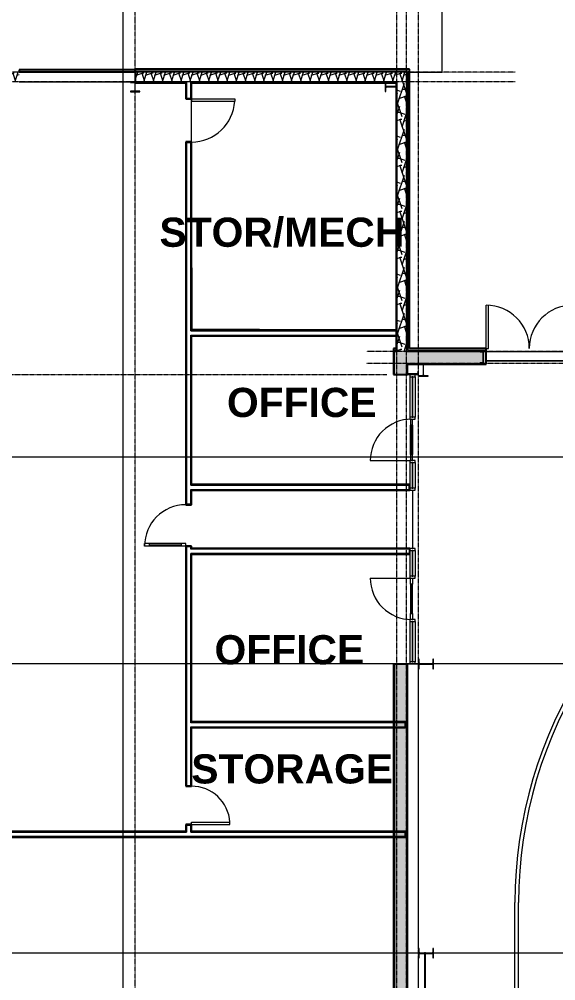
# Model space of a CAD drawing. Header units: inches. Extents: x 25557 to 33164, y -23509 to -20035.
# Drawn here: x 28391 to 28838, y -21649 to -20847 of the extents above; entities that cross this region are included whole.
import ezdxf

# ---------------------------------------------------------------- set-up
doc = ezdxf.new("R2010")
doc.units = ezdxf.units.IN
doc.header["$MEASUREMENT"] = 0
doc.linetypes.add('Grid Line 1_2_', pattern=[0.875, 0.5, -0.125, 0.125, -0.125])
for name, color, linetype, lineweight in [('A-AREA', 32, 'Continuous', 9), ('A-DOOR', 31, 'Continuous', 9), ('A-DOOR-GLAZ', 31, 'Continuous', 15), ('A-FLOR', 192, 'Continuous', 9), ('A-FLOR-HRAL', 11, 'Continuous', 9), ('A-GLAZ-CURT', 52, 'Continuous', 9), ('A-GLAZ-CWMG', 51, 'Continuous', 9), ('A-WALL', 113, 'Continuous', 25), ('A-WALL-PATT', 111, 'Continuous', 25), ('EOP-PR', 4, 'Continuous', 9), ('G-ANNO-SYMB', 111, 'Continuous', 9), ('I-WALL', 2, 'Continuous', 9), ('L-SITE-WALL', 31, 'Continuous', 9), ('M-AREA-IDEN', 171, 'Continuous', 9), ('S-BEAM', 12, 'Continuous', 9), ('S-COLS', 52, 'Continuous', 9), ('S-GRID', 1, 'Continuous', 9)]:
    doc.layers.add(name, color=color, linetype=linetype, lineweight=lineweight)
doc.styles.add('Arial_B', font='arialbd.ttf', dxfattribs={"height": 24.354149})
pattern_1 = [(45, (5932.32, 0), (-19.00703, 19.00703), []), (45, (5932.32, 28.8), (-19.00703, 19.00703), [])]
pattern_2 = [(0, (5932.319, 0), (61.44, 15.36), [2.534, -43.546, 2.534, -43.546, -245.76]), (0, (5932.319, 0), (61.44, 15.36), [-92.16, 2.534, -89.626, 2.534, -43.546, -107.52]), (0, (5932.319, 0), (61.44, 15.36), [-230.4, 2.534, -28.186, 2.534, -74.266]), (120, (5955.359, 7.68), (-44.02215, 45.528601), [2.534, -43.546, 2.534, -43.546, -245.76]), (120, (5955.359, 7.68), (-44.02215, 45.528601), [-92.16, 2.534, -89.626, 2.534, -43.546, -107.52]), (120, (5955.359, 7.68), (-44.02215, 45.528601), [-230.4, 2.534, -28.186, 2.534, -74.266]), (240, (5963.039, 38.4), (-17.41785, -60.888601), [2.534, -43.546, 2.534, -43.546, -245.76]), (240, (5963.039, 38.4), (-17.41785, -60.888601), [-92.16, 2.534, -89.626, 2.534, -43.546, -107.52]), (240, (5963.039, 38.4), (-17.41785, -60.888601), [-230.4, 2.534, -28.186, 2.534, -74.266])]
pattern_3 = [(161.57, (5933.279, 0.96), (-7.6802237, -0.0009796), [0, -54.643, 6.067, 0]), (18.43, (5931.359, 0.96), (-7.6802237, 0.0009796), [0, -54.643, 6.067, 0]), (108.43, (5933.279, 0.96), (3.8382953, -19.20136532), [18.211, -42.499]), (71.57, (5931.359, 0.96), (3.8382953, 19.20136532), [18.211, -42.499])]
pattern_4 = [(0, (5932.32, 0), (0, 24), []), (90, (5932.32, 0), (-24, 1e-15), [])]

# ---------------------------------------------------------------- blocks, each defined once
blk = doc.blocks.new('Struct_Xcel_Sports Complex_rvt-2-Overall Floor Plan')
at = {"layer": 'A-FLOR', "color": 7}
for p, q in [((22602.62, -21105.85), (22602.19, -20900.3)), ((22771.13, -21106.55), (22602.62, -21105.85)), ((22847.77, -21132.3), (22919.77, -21132.3))]:
    blk.add_line(p, q, dxfattribs=at)
at = {"layer": 'L-SITE-WALL', "color": 7}
for p, q in [((22847.77, -21124.3), (22919.77, -21124.3)), ((22919.77, -21132.3), (22847.77, -21132.3))]:
    blk.add_line(p, q, dxfattribs=at)
blk = doc.blocks.new('Single-Glass 1 - 2_  10 7_16_ x96_-1318953-Overall Floor Plan')
at = {"layer": 'A-DOOR', "lineweight": 13}
for p, q in [((15.21875, -2.375), (15.21875, -6.375)), ((17.21875, -2.375), (15.21875, -2.375)), ((15.21875, -6.375), (17.21875, -6.375)), ((17.21875, -2.375), (17.21875, -6.375)), ((15.21875, -32.8125), (15.21875, -36.8125)), ((15.21875, -32.8125), (17.21875, -32.8125)), ((17.21875, -36.8125), (15.21875, -36.8125)), ((17.21875, -32.8125), (17.21875, -36.8125))]:
    blk.add_line(p, q, dxfattribs=at)
at = {"layer": 'A-DOOR'}
for p, q in [((15.21875, -6.375), (15.21875, -32.8125)), ((17.21875, -6.375), (17.21875, -32.8125))]:
    blk.add_line(p, q, dxfattribs=at)
blk.add_arc((17.21875, -2.375), 34.4375, 180, 270, dxfattribs=at)
at = {"layer": 'A-DOOR-GLAZ'}
blk.add_line((16.21875, -32.8125), (16.21875, -6.375), dxfattribs=at)
blk = doc.blocks.new('Single-Flush - 36_ x 84_-1318930-Overall Floor Plan')
at = {"layer": 'A-DOOR', "lineweight": 13}
for p, q in [((16, -2.37), (16, -38.39)), ((18, -2.37), (16, -2.37)), ((18, -2.37), (18, -38.39)), ((18, -38.39), (16, -38.39))]:
    blk.add_line(p, q, dxfattribs=at)
at = {"layer": 'A-DOOR'}
blk.add_arc((18, -2.37), 36.07, 180, 266.82115, dxfattribs=at)
blk = doc.blocks.new('Double-Flush - 72_ x 96_-983185-Overall Floor Plan')
at = {"layer": 'A-DOOR', "lineweight": 13}
for p, q in [((-36, -6.63), (-36, -42.63)), ((-36, -6.63), (-34, -6.63)), ((-34, -6.63), (-34, -42.63)), ((34, -6.63), (34, -42.57)), ((36, -6.63), (34, -6.63)), ((36, -6.63), (36, -42.63)), ((-36, -42.63), (-34, -42.63))]:
    blk.add_line(p, q, dxfattribs=at)
at = {"layer": 'A-DOOR'}
for centre, start, end in [((-36, -6.63), 270, 360), ((36, -6.63), 180, 270)]:
    blk.add_arc(centre, 36, start, end, dxfattribs=at)
blk = doc.blocks.new('Top Rail Type - Top Rail_Internal_-939601-Overall Floor Plan')
at = {"layer": 'A-FLOR-HRAL'}
for p, q in [((22871.73, -21906.05), (22871.73, -21584.05)), ((22874.78, -21906.05), (22874.78, -21584.05))]:
    blk.add_line(p, q, dxfattribs=at)
for radius, start in [(361.52, 114.32021), (358.48, 114.0064)]:
    blk.add_arc((23233.26, -21584.05), radius, start, 180, dxfattribs=at)
blk = doc.blocks.new('Girt_C - 8_D-1279893-Overall Floor Plan')
at = {"layer": 'S-BEAM'}
for p, q in [((22555.27, -20891.55), (22458.52, -20891.55)), ((22458.52, -20899.55), (22551.14, -20899.55))]:
    blk.add_line(p, q, dxfattribs=at)
blk = doc.blocks.new('Girt_C - 10_D-1253530-Overall Floor Plan')
at = {"layer": 'S-BEAM'}
for p, q in [((22781.39, -21385.05), (22781.39, -21385.18)), ((22781.39, -21385.05), (22781.58, -21385.05)), ((22781.58, -21385.05), (22791.2, -21385.05)), ((22791.2, -21385.05), (22791.39, -21385.05)), ((22791.39, -21622.3), (22791.39, -21389.05)), ((22791.39, -21863.55), (22791.39, -21630.3))]:
    blk.add_line(p, q, dxfattribs=at)
blk = doc.blocks.new('System Panel - Interior Glazing-1220302-Overall Floor Plan')
at = {"layer": 'A-GLAZ-CURT'}
for p, q in [((16.71875, -0.5625), (-16.71875, -0.5625)), ((-16.71875, -0.5625), (-16.71875, -0.9375)), ((-16.71875, -0.9375), (16.71875, -0.9375)), ((16.71875, -0.9375), (16.71875, -0.5625))]:
    blk.add_line(p, q, dxfattribs=at)
blk = doc.blocks.new('Door_Single_Storefront - one-1305208-Overall Floor Plan')
at = {"layer": 'A-DOOR'}
for p, q in [((-17.21875, 0.75), (-12.21875, 0.75)), ((-17.21875, -34.4375), (-17.21875, 0)), ((-12.21875, 0.75), (-12.21875, -1)), ((12.21875, 0.75), (-12.21875, 0.75)), ((-12.21875, -0.5), (-12.21875, 0.25)), ((-12.21875, 0.25), (12.21875, 0.25)), ((12.21875, -1), (12.21875, 0.75)), ((12.21875, 0.75), (17.21875, 0.75)), ((12.21875, 0.25), (12.21875, -0.5)), ((-12.21875, -1), (-17.21875, -1)), ((12.21875, -0.5), (-12.21875, -0.5)), ((-12.21875, -1), (12.21875, -1)), ((17.21875, -1), (12.21875, -1))]:
    blk.add_line(p, q, dxfattribs=at)
blk.add_arc((-17.21875, 0), 34.4375, 270, 0, dxfattribs=at)
blk = doc.blocks.new('System Panel - Interior Glazing-1319791-Overall Floor Plan')
at = {"layer": 'A-GLAZ-CURT'}
for p, q in [((10.69, -0.56), (-10.69, -0.56)), ((-10.69, -0.56), (-10.69, -0.94)), ((-10.69, -0.94), (10.69, -0.94)), ((10.69, -0.94), (10.69, -0.56))]:
    blk.add_line(p, q, dxfattribs=at)
blk = doc.blocks.new('Rectangular Mullion - Interior 1_75_ x 4_5_-1305250-Overall Floor Plan')
at = {"layer": 'A-GLAZ-CWMG'}
for p, q in [((22784.14, -21349.74), (22784.14, -21383.18)), ((22788.64, -21349.74), (22788.64, -21383.18))]:
    blk.add_line(p, q, dxfattribs=at)
blk = doc.blocks.new('Rectangular Mullion - Interior 1_75_ x 4_5_-1319789-Overall Floor Plan')
at = {"layer": 'A-GLAZ-CWMG'}
for p, q in [((22784.14, -21293.43), (22784.14, -21311.8)), ((22788.64, -21290.43), (22788.64, -21311.8))]:
    blk.add_line(p, q, dxfattribs=at)
blk = doc.blocks.new('Rectangular Mullion - Interior 1_75_ x 4_5_-1220298-Overall Floor Plan')
at = {"layer": 'A-GLAZ-CWMG', "lineweight": 13}
for p, q in [((0, 3), (-1.75, 3)), ((-1.75, 3), (-1.75, -1.5)), ((0, -1.5), (0, 3)), ((-1.75, -1.5), (0, -1.5))]:
    blk.add_line(p, q, dxfattribs=at)
blk = doc.blocks.new('Rectangular Mullion - Interior 1_75_ x 4_5_-1220290-Overall Floor Plan')
at = {"layer": 'A-GLAZ-CWMG', "lineweight": 13}
for p, q in [((-0.875, 3), (0.875, 3)), ((-0.875, -1.5), (-0.875, 3)), ((0.875, 3), (0.875, -1.5)), ((0.875, -1.5), (-0.875, -1.5))]:
    blk.add_line(p, q, dxfattribs=at)
blk = doc.blocks.new('Rectangular Mullion - Interior 1_75_ x 4_5_-1220297-Overall Floor Plan')
at = {"layer": 'A-GLAZ-CWMG', "lineweight": 13}
for p, q in [((-1.75, 3), (0, 3)), ((-1.75, -1.5), (-1.75, 3)), ((0, 3), (0, -1.5)), ((0, -1.5), (-1.75, -1.5))]:
    blk.add_line(p, q, dxfattribs=at)
blk = doc.blocks.new('Door_Single_Storefront - one-1305252-Overall Floor Plan')
at = {"layer": 'A-DOOR'}
for p, q in [((-17.21875, 34.4375), (-17.21875, 0)), ((-12.21875, 1), (-17.21875, 1)), ((-12.21875, -0.75), (-12.21875, 1)), ((-12.21875, 1), (12.21875, 1)), ((12.21875, 0.5), (-12.21875, 0.5)), ((-12.21875, 0.5), (-12.21875, -0.25)), ((17.21875, 1), (12.21875, 1)), ((12.21875, 1), (12.21875, -0.75)), ((12.21875, -0.25), (12.21875, 0.5)), ((-17.21875, -0.75), (-12.21875, -0.75)), ((-12.21875, -0.25), (12.21875, -0.25)), ((12.21875, -0.75), (-12.21875, -0.75)), ((12.21875, -0.75), (17.21875, -0.75))]:
    blk.add_line(p, q, dxfattribs=at)
blk.add_arc((-17.21875, 0), 34.4375, 360, 90, dxfattribs=at)
blk = doc.blocks.new('Rectangular Mullion - Interior 1_75_ x 4_5_-V71-Overall Floor Plan')
at = {"layer": 'A-GLAZ-CWMG'}
for p, q in [((22784.14, -21217.05), (22784.14, -21235.43)), ((22788.64, -21217.05), (22788.64, -21238.43))]:
    blk.add_line(p, q, dxfattribs=at)
blk = doc.blocks.new('Single-Flush - 32_ x 84_-489871-Overall Floor Plan')
at = {"layer": 'A-DOOR', "lineweight": 13}
for p, q in [((14, 2.37), (14, 34.38)), ((16, 34.38), (14, 34.38)), ((16, 2.37), (16, 34.38)), ((16, 2.37), (14, 2.37))]:
    blk.add_line(p, q, dxfattribs=at)
at = {"layer": 'A-DOOR'}
blk.add_arc((16, 2.37), 32.07, 93.57587, 180, dxfattribs=at)
blk = doc.blocks.new('Round Bar - 1_-1251605-Overall Floor Plan')
at = {"layer": 'S-BEAM'}
for p, q in [((22796.27, -21626.3), (22796.27, -21749.02)), ((22797.27, -21749.02), (22797.27, -21626.3))]:
    blk.add_line(p, q, dxfattribs=at)
for start_param, end_param in [(0, 3.141593), (3.141593, 6.283185)]:
    blk.add_ellipse((22796.77, -21626.3), major_axis=(0.5, 0), ratio=0.836579, start_param=start_param, end_param=end_param, dxfattribs=at)

msp = doc.modelspace()

# ---------------------------------------------------------------- hatches: boundary and pattern name
at = {"layer": 'A-WALL-PATT', "lineweight": 9}
h = msp.add_hatch(dxfattribs=at)
h.set_pattern_fill('FP_16', color=256, style=0, pattern_type=2)
h.set_pattern_definition(pattern_3)
h.paths.add_polyline_path([(28002.71, -20899.55), (28390.83, -20899.55), (28390.83, -20891.55), (28001.96, -20891.55), (28001.96, -20899.55)], flags=0)
at = {"layer": 'A-WALL-PATT', "lineweight": 9, "transparency": 33554649}
msp.add_hatch(color=256, dxfattribs=at).paths.add_polyline_path([(28487.52, -20891.2), (28487.52, -20889.62), (28390.9, -20889.62), (28390.9, -20891.2), (28425.66, -20891.2)], flags=0)
at = {"layer": 'A-WALL-PATT', "lineweight": 9}
h = msp.add_hatch(dxfattribs=at)
h.set_pattern_fill('FP_18', color=256, style=0, pattern_type=2)
h.set_pattern_definition(pattern_4)
h.paths.add_polyline_path([(28487.58, -20891.55), (28714.71, -20891.55), (28714.71, -20890.55), (28487.58, -20890.55)], flags=0)
h = msp.add_hatch(dxfattribs=at)
h.set_pattern_fill('FP_16', color=256, style=0, pattern_type=2)
h.set_pattern_definition(pattern_3)
h.paths.add_polyline_path([(28487.58, -20899.55), (28713.71, -20899.55), (28713.71, -20891.55), (28487.58, -20891.55)], flags=0)
h = msp.add_hatch(dxfattribs=at)
h.set_pattern_fill('FP_18', color=256, style=0, pattern_type=2)
h.set_pattern_definition(pattern_4)
h.paths.add_polyline_path([(28713.71, -21123.3), (28714.71, -21123.3), (28714.71, -20891.55), (28713.71, -20891.55), (28713.71, -21121.8)], flags=0)
h = msp.add_hatch(dxfattribs=at)
h.set_pattern_fill('FP_15', color=256, style=0, pattern_type=2)
h.set_pattern_definition(pattern_2)
h.paths.add_polyline_path([(28529.72, -21524.68), (28530.34, -21524.68), (28530.34, -21519.68), (28532.09, -21519.68), (28532.09, -21519.05), (28529.72, -21519.05)], flags=0)
h.paths.add_polyline_path([(28532.09, -21487.05), (28532.09, -21486.43), (28530.34, -21486.43), (28530.34, -21287.3), (28532.09, -21287.3), (28532.09, -21286.68), (28529.72, -21286.68), (28529.72, -21487.05)], flags=0)
h.paths.add_polyline_path([(28532.09, -21252.24), (28532.09, -21251.62), (28530.34, -21251.62), (28530.34, -20950.24), (28532.09, -20950.24), (28532.09, -20949.62), (28529.72, -20949.62), (28529.72, -21252.24)], flags=0)
h.paths.add_polyline_path([(28529.72, -20913.62), (28532.09, -20913.62), (28532.09, -20912.99), (28530.34, -20912.99), (28530.34, -20899.55), (28529.72, -20899.55), (28529.72, -20903.53)], flags=0)
h = msp.add_hatch(dxfattribs=at)
h.set_pattern_fill('FP_15', color=256, style=0, pattern_type=2)
h.set_pattern_definition(pattern_2)
h.paths.add_polyline_path([(28534.47, -21524.68), (28534.47, -21519.05), (28532.09, -21519.05), (28532.09, -21519.68), (28533.84, -21519.68), (28533.84, -21524.68)], flags=0)
h.paths.add_polyline_path([(28532.09, -21487.05), (28534.47, -21487.05), (28534.47, -21437.55), (28533.84, -21437.55), (28533.84, -21486.43), (28532.09, -21486.43)], flags=0)
h.paths.add_polyline_path([(28533.84, -21434.05), (28534.47, -21434.05), (28534.47, -21292.8), (28533.84, -21292.8), (28533.84, -21329.6)], flags=0)
h.paths.add_polyline_path([(28534.47, -21289.3), (28534.47, -21286.68), (28532.09, -21286.68), (28532.09, -21287.3), (28533.84, -21287.3), (28533.84, -21289.3)], flags=0)
h.paths.add_polyline_path([(28534.47, -21252.24), (28534.47, -21239.55), (28533.84, -21239.55), (28533.84, -21251.62), (28532.09, -21251.62), (28532.09, -21252.24)], flags=0)
h.paths.add_polyline_path([(28534.47, -21236.05), (28534.47, -21110.68), (28533.84, -21110.68), (28533.84, -21236.05)], flags=0)
h.paths.add_polyline_path([(28534.47, -21107.18), (28534.47, -20949.62), (28532.09, -20949.62), (28532.09, -20950.24), (28533.84, -20950.24), (28533.84, -21107.18)], flags=0)
h.paths.add_polyline_path([(28532.09, -20913.62), (28534.47, -20913.62), (28534.47, -20899.55), (28533.84, -20899.55), (28533.84, -20912.99), (28532.09, -20912.99)], flags=0)
h = msp.add_hatch(dxfattribs=at)
h.set_pattern_fill('FP_16', color=256, style=0, pattern_type=2)
h.set_pattern_definition(pattern_3)
h.paths.add_polyline_path([(28705.71, -21124.3), (28713.71, -21124.3), (28713.71, -20899.55), (28705.71, -20899.55), (28705.71, -21123.3)], flags=0)
h = msp.add_hatch(dxfattribs=at)
h.set_pattern_fill('FP_15', color=256, style=0, pattern_type=2)
h.set_pattern_definition(pattern_2)
h.paths.add_polyline_path([(28702.13, -21111.3), (28705.71, -21111.3), (28705.71, -21107.18), (28705.08, -21107.18), (28705.08, -21110.68), (28534.47, -21110.68), (28534.47, -21111.3)], flags=0)
h = msp.add_hatch(dxfattribs=at)
h.set_pattern_fill('FP_18', color=256, style=0, pattern_type=2)
h.set_pattern_definition(pattern_4)
h.paths.add_polyline_path([(31901.08, -21124.3), (31913.33, -21124.3), (31913.33, -21123.3), (31901.08, -21123.3)], flags=0)
h.paths.add_polyline_path([(28702.96, -21124.3), (28705.71, -21124.3), (28705.71, -21123.3), (28702.96, -21123.3)], flags=0)
h.paths.add_polyline_path([(31743.34, -21124.3), (31865.08, -21124.3), (31865.08, -21123.3), (28969.83, -21123.3), (28969.83, -21124.3), (31190.4, -21124.3)], flags=0)
h.paths.add_polyline_path([(28719.41, -21124.3), (28780.08, -21124.3), (28780.08, -21123.3), (28713.71, -21123.3), (28713.71, -21124.3)], flags=0)
h.paths.add_polyline_path([(28852.08, -21124.3), (28861.83, -21124.3), (28861.83, -21123.3), (28852.08, -21123.3)], flags=0)
h = msp.add_hatch(dxfattribs=at)
h.set_pattern_fill('FP_16', color=256, style=0, pattern_type=2)
h.set_pattern_definition(pattern_3)
h.paths.add_polyline_path([(28713.71, -21134.3), (28780.08, -21134.3), (28780.08, -21124.3), (28703.71, -21124.3), (28703.71, -21134.3)], flags=0)
h.paths.add_polyline_path([(31913.33, -21134.3), (31913.33, -21124.3), (31901.08, -21124.3), (31901.08, -21134.3)], flags=0)
h.paths.add_polyline_path([(31743.34, -21134.3), (31865.08, -21134.3), (31865.08, -21124.3), (28969.83, -21124.3), (28969.83, -21134.3), (31190.4, -21134.3)], flags=0)
h.paths.add_polyline_path([(28852.08, -21134.3), (28861.83, -21134.3), (28861.83, -21124.3), (28852.08, -21124.3)], flags=0)
h = msp.add_hatch(dxfattribs=at)
h.set_pattern_fill('FP_16', color=256, style=0, pattern_type=2)
h.set_pattern_definition(pattern_3)
h.paths.add_polyline_path([(28713.71, -22359.55), (28713.71, -22350.18), (28703.71, -22350.18), (28703.71, -22359.55)], flags=0)
h.paths.add_polyline_path([(28703.71, -22276.55), (28713.71, -22276.55), (28713.71, -21385.18), (28703.71, -21385.18), (28703.71, -22259.21)], flags=0)
h.paths.add_polyline_path([(28713.71, -21143.68), (28713.71, -21134.3), (28703.71, -21134.3), (28703.71, -21143.68)], flags=0)
h = msp.add_hatch(dxfattribs=at)
h.set_pattern_fill('FP_15', color=256, style=0, pattern_type=2)
h.set_pattern_definition(pattern_2)
h.paths.add_polyline_path([(28715.83, -21236.05), (28716.46, -21236.05), (28716.46, -21235.43), (28534.47, -21235.43), (28534.47, -21236.05), (28702.13, -21236.05)], flags=0)
h = msp.add_hatch(dxfattribs=at)
h.set_pattern_fill('FP_15', color=256, style=0, pattern_type=2)
h.set_pattern_definition(pattern_2)
h.paths.add_polyline_path([(28715.83, -21289.3), (28716.46, -21289.3), (28716.46, -21288.68), (28534.47, -21288.68), (28534.47, -21289.3), (28702.13, -21289.3)], flags=0)
h = msp.add_hatch(dxfattribs=at)
h.set_pattern_fill('FP_15', color=256, style=0, pattern_type=2)
h.set_pattern_definition(pattern_2)
h.paths.add_polyline_path([(28712.33, -21434.05), (28712.96, -21434.05), (28712.96, -21433.43), (28534.47, -21433.43), (28534.47, -21434.05), (28702.13, -21434.05)], flags=0)
h = msp.add_hatch(dxfattribs=at)
h.set_pattern_fill('FP_15', color=256, style=0, pattern_type=2)
h.set_pattern_definition(pattern_2)
h.paths.add_polyline_path([(28712.33, -21525.3), (28712.96, -21525.3), (28712.96, -21524.68), (28533.84, -21524.68), (28533.84, -21525.3), (28702.13, -21525.3)], flags=0)
h.paths.add_polyline_path([(28530.34, -21525.3), (28530.34, -21524.68), (28001.96, -21524.68), (28001.96, -21525.3), (28425.66, -21525.3)], flags=0)
h = msp.add_hatch(dxfattribs=at)
h.set_pattern_fill('FP_15', color=256, style=0, pattern_type=2)
h.set_pattern_definition(pattern_2)
h.paths.add_polyline_path([(28712.96, -21529.43), (28712.96, -21525.3), (28712.33, -21525.3), (28712.33, -21528.8), (28001.96, -21528.8), (28001.96, -21529.43), (28702.13, -21529.43)], flags=0)
at = {"layer": 'S-COLS'}
h = msp.add_hatch(dxfattribs=at)
h.set_pattern_fill('FP_13', color=256, style=0, pattern_type=2)
h.set_pattern_definition(pattern_1)
h.paths.add_polyline_path([(28491.46, -20907.8), (28491.46, -20907.37), (28488.3, -20907.37), (28487.81, -20907.17), (28487.6, -20906.68), (28487.6, -20900.68), (28487.81, -20900.19), (28488.3, -20899.99), (28491.46, -20899.99), (28491.46, -20899.55), (28483.46, -20899.55), (28483.46, -20899.99), (28486.62, -20899.99), (28487.11, -20900.19), (28487.32, -20900.68), (28487.32, -20906.68), (28487.11, -20907.17), (28486.62, -20907.37), (28483.46, -20907.37), (28483.46, -20907.8)], flags=0)
h = msp.add_hatch(dxfattribs=at)
h.set_pattern_fill('FP_13', color=256, style=0, pattern_type=2)
h.set_pattern_definition(pattern_1)
h.paths.add_polyline_path([(28705.28, -20907.55), (28705.71, -20907.55), (28705.71, -20899.55), (28705.28, -20899.55), (28705.28, -20902.72), (28705.07, -20903.21), (28704.58, -20903.41), (28697.08, -20903.41), (28696.6, -20903.21), (28696.39, -20902.72), (28696.39, -20899.55), (28695.96, -20899.55), (28695.96, -20907.55), (28696.39, -20907.55), (28696.39, -20904.39), (28696.6, -20903.9), (28697.08, -20903.7), (28704.58, -20903.7), (28705.07, -20903.9), (28705.28, -20904.39)], flags=0)
h = msp.add_hatch(dxfattribs=at)
h.set_pattern_fill('FP_13', color=256, style=0, pattern_type=2)
h.set_pattern_definition(pattern_1)
h.paths.add_polyline_path([(28731.71, -21145.05), (28731.71, -21144.62), (28728.55, -21144.62), (28728.06, -21144.42), (28727.85, -21143.93), (28727.85, -21135.43), (28728.06, -21134.94), (28728.55, -21134.74), (28731.71, -21134.74), (28731.71, -21134.3), (28723.71, -21134.3), (28723.71, -21134.74), (28726.87, -21134.74), (28727.36, -21134.94), (28727.57, -21135.43), (28727.57, -21143.93), (28727.36, -21144.42), (28726.87, -21144.62), (28723.71, -21144.62), (28723.71, -21145.05)], flags=0)
h = msp.add_hatch(dxfattribs=at)
h.set_pattern_fill('FP_13', color=256, style=0, pattern_type=2)
h.set_pattern_definition(pattern_1)
h.paths.add_polyline_path([(28735.78, -21389.05), (28736.21, -21389.05), (28736.21, -21381.05), (28735.78, -21381.05), (28735.78, -21384.22), (28735.57, -21384.71), (28735.08, -21384.91), (28724.83, -21384.91), (28724.35, -21384.71), (28724.14, -21384.22), (28724.14, -21381.05), (28723.71, -21381.05), (28723.71, -21389.05), (28724.14, -21389.05), (28724.14, -21385.89), (28724.35, -21385.4), (28724.83, -21385.2), (28735.08, -21385.2), (28735.57, -21385.4), (28735.78, -21385.89)], flags=0)

# ---------------------------------------------------------------- linework, layer by layer
at = {"layer": 'A-AREA'}
msp.add_line((28718.9, -21288.68), (28718.9, -21240.18), dxfattribs=at)
at = {"layer": 'A-WALL'}
for p, q in [((28487.52, -20889.62), (28390.9, -20889.62)), ((28390.9, -20889.62), (28390.9, -20891.2)), ((28390.9, -20891.2), (28487.52, -20891.2)), ((28487.52, -20891.2), (28487.52, -20889.62))]:
    msp.add_line(p, q, dxfattribs=at)
at = {"layer": 'A-WALL', "lineweight": 9}
for p, q in [((28714.71, -20890.55), (28487.58, -20890.55)), ((28713.71, -20891.55), (28487.58, -20891.55)), ((28713.71, -20891.55), (28713.71, -21124.3)), ((28714.71, -20890.55), (28714.71, -21123.3)), ((28705.71, -20899.55), (28487.58, -20899.55)), ((28529.72, -20899.55), (28529.72, -20900.3)), ((28530.34, -20899.55), (28530.34, -20912.99)), ((28533.84, -20912.99), (28533.84, -20899.55)), ((28534.47, -20899.55), (28534.47, -20900.3)), ((28705.71, -20899.55), (28705.71, -21124.3)), ((28530.34, -20912.99), (28533.84, -20912.99)), ((28533.84, -20950.24), (28530.34, -20950.24)), ((28530.34, -20950.24), (28530.34, -21251.62)), ((28533.84, -21107.18), (28533.84, -20950.24)), ((28533.84, -21107.18), (28705.08, -21107.18)), ((28705.08, -21110.68), (28705.08, -21107.18)), ((28533.84, -21236.05), (28533.84, -21110.68)), ((28533.84, -21110.68), (28705.08, -21110.68)), ((28702.96, -21123.3), (28705.71, -21123.3)), ((28702.96, -21124.3), (28705.71, -21124.3)), ((28703.71, -21143.68), (28703.71, -21124.3)), ((28704.96, -21123.3), (28704.96, -21121.8)), ((28713.71, -21124.3), (28780.08, -21124.3)), ((28714.71, -21123.3), (28780.08, -21123.3)), ((28713.71, -21134.3), (28780.08, -21134.3)), ((28713.71, -21134.3), (28713.71, -21143.68)), ((28533.84, -21236.05), (28715.83, -21236.05)), ((28715.83, -21239.55), (28715.83, -21236.05)), ((28533.84, -21251.62), (28533.84, -21239.55)), ((28533.84, -21239.55), (28715.83, -21239.55)), ((28530.34, -21251.62), (28533.84, -21251.62)), ((28533.84, -21287.3), (28530.34, -21287.3)), ((28530.34, -21287.3), (28530.34, -21486.43)), ((28533.84, -21289.3), (28533.84, -21287.3)), ((28715.83, -21289.3), (28533.84, -21289.3)), ((28715.83, -21292.8), (28533.84, -21292.8)), ((28533.84, -21434.05), (28533.84, -21292.8)), ((28715.83, -21289.3), (28715.83, -21292.8)), ((28703.71, -21385.18), (28703.71, -22276.55)), ((28713.71, -21385.18), (28713.71, -22276.55)), ((28712.33, -21434.05), (28533.84, -21434.05)), ((28533.84, -21486.43), (28533.84, -21437.55)), ((28533.84, -21437.55), (28712.33, -21437.55)), ((28712.33, -21434.05), (28712.33, -21437.55)), ((28530.34, -21486.43), (28533.84, -21486.43)), ((28001.96, -21525.3), (28530.34, -21525.3)), ((28533.84, -21519.68), (28530.34, -21519.68)), ((28530.34, -21519.68), (28530.34, -21525.3)), ((28533.84, -21525.3), (28533.84, -21519.68)), ((28533.84, -21525.3), (28712.33, -21525.3)), ((28712.33, -21525.3), (28712.33, -21528.8)), ((28001.96, -21528.8), (28712.33, -21528.8))]:
    msp.add_line(p, q, dxfattribs=at)
at = {"layer": 'EOP-PR'}
for p, q in [((28743.55, -20891.55), (28743.55, -20554.93)), ((28716.21, -20891.55), (28743.55, -20891.55))]:
    msp.add_line(p, q, dxfattribs=at)
at = {"layer": 'G-ANNO-SYMB'}
for p, q in [((28477.26, -20694.34), (28477.26, -22908.84)), ((32248.55, -21212.52), (27937.81, -21212.52))]:
    msp.add_line(p, q, dxfattribs=at)
at = {"layer": 'I-WALL', "lineweight": 25}
for p, q in [((28529.72, -20900.3), (28529.72, -20913.62)), ((28534.47, -20913.62), (28534.47, -20900.3)), ((28529.72, -20913.62), (28534.47, -20913.62)), ((28529.72, -20949.62), (28529.72, -21252.24)), ((28534.47, -20949.62), (28529.72, -20949.62)), ((28534.47, -21106.55), (28534.47, -20949.62)), ((28705.71, -21106.55), (28534.47, -21106.55)), ((28705.71, -21111.3), (28705.71, -21106.55)), ((28534.47, -21235.43), (28534.47, -21111.3)), ((28534.47, -21111.3), (28705.71, -21111.3)), ((28716.46, -21235.43), (28534.47, -21235.43)), ((28716.46, -21240.18), (28716.46, -21235.43)), ((28534.47, -21252.24), (28534.47, -21240.18)), ((28534.47, -21240.18), (28716.46, -21240.18)), ((28529.72, -21252.24), (28534.47, -21252.24)), ((28529.72, -21286.68), (28529.72, -21487.05)), ((28534.47, -21286.68), (28529.72, -21286.68)), ((28534.47, -21288.68), (28534.47, -21286.68)), ((28716.46, -21288.68), (28534.47, -21288.68)), ((28534.47, -21293.43), (28716.46, -21293.43)), ((28534.47, -21433.43), (28534.47, -21293.43)), ((28716.46, -21293.43), (28716.46, -21288.68)), ((28712.96, -21433.43), (28534.47, -21433.43)), ((28712.96, -21438.18), (28712.96, -21433.43)), ((28534.47, -21487.05), (28534.47, -21438.18)), ((28534.47, -21438.18), (28712.96, -21438.18)), ((28529.72, -21487.05), (28534.47, -21487.05)), ((28529.72, -21524.68), (28002.71, -21524.68)), ((28529.72, -21519.05), (28529.72, -21524.68)), ((28534.47, -21519.05), (28529.72, -21519.05)), ((28534.47, -21524.68), (28534.47, -21519.05)), ((28712.96, -21524.68), (28534.47, -21524.68)), ((28712.96, -21529.43), (28712.96, -21524.68)), ((28002.71, -21529.43), (28712.96, -21529.43))]:
    msp.add_line(p, q, dxfattribs=at)
at = {"layer": 'L-SITE-WALL', "lineweight": 25}
for p, q in [((28716.21, -20889.05), (28487.58, -20889.05)), ((28487.58, -20889.05), (28487.58, -20900.3)), ((28716.21, -21121.8), (28716.21, -20889.05)), ((28487.58, -20900.3), (28529.72, -20900.3)), ((28534.47, -20900.3), (28704.96, -20900.3)), ((28704.96, -20900.3), (28704.96, -21121.8)), ((28704.96, -21121.8), (28702.96, -21121.8)), ((28702.96, -21121.8), (28702.96, -21143.68)), ((28780.08, -21121.8), (28716.21, -21121.8)), ((28780.08, -21135.05), (28780.08, -21121.8)), ((28714.46, -21135.05), (28780.08, -21135.05)), ((28714.46, -21143.68), (28714.46, -21135.05)), ((28702.96, -21143.68), (28714.46, -21143.68)), ((28714.46, -21385.18), (28702.96, -21385.18)), ((28702.96, -21385.18), (28702.96, -22276.55)), ((28714.46, -22276.55), (28714.46, -21385.18))]:
    msp.add_line(p, q, dxfattribs=at)
at = {"layer": 'S-COLS', "lineweight": 15}
for p, q in [((28491.46, -20899.55), (28483.46, -20899.55)), ((28483.46, -20899.55), (28483.46, -20899.99)), ((28483.46, -20899.99), (28486.62, -20899.99)), ((28487.32, -20900.68), (28487.32, -20906.68)), ((28487.6, -20906.68), (28487.6, -20900.68)), ((28488.3, -20899.99), (28491.46, -20899.99)), ((28491.46, -20899.99), (28491.46, -20899.55)), ((28696.39, -20899.55), (28695.96, -20899.55)), ((28695.96, -20899.55), (28695.96, -20907.55)), ((28696.39, -20902.72), (28696.39, -20899.55)), ((28705.71, -20899.55), (28705.28, -20899.55)), ((28705.28, -20899.55), (28705.28, -20902.72)), ((28705.71, -20907.55), (28705.71, -20899.55)), ((28486.62, -20907.37), (28483.46, -20907.37)), ((28483.46, -20907.37), (28483.46, -20907.8)), ((28483.46, -20907.8), (28491.46, -20907.8)), ((28491.46, -20907.37), (28488.3, -20907.37)), ((28491.46, -20907.8), (28491.46, -20907.37)), ((28695.96, -20907.55), (28696.39, -20907.55)), ((28696.39, -20907.55), (28696.39, -20904.39)), ((28704.58, -20903.41), (28697.08, -20903.41)), ((28697.08, -20903.7), (28704.58, -20903.7)), ((28705.28, -20904.39), (28705.28, -20907.55)), ((28705.28, -20907.55), (28705.71, -20907.55)), ((28777.83, -21124.3), (28774.94, -21124.3)), ((28775.38, -21124.74), (28777.31, -21125.04)), ((28777.31, -21125.04), (28777.31, -21133.56)), ((28777.83, -21134.3), (28777.83, -21124.3)), ((28713.71, -21140.79), (28713.71, -21143.68)), ((28714.45, -21143.15), (28714.14, -21141.22)), ((28723.27, -21141.22), (28722.97, -21143.15)), ((28731.71, -21134.3), (28723.71, -21134.3)), ((28723.71, -21134.3), (28723.71, -21134.74)), ((28723.71, -21134.74), (28726.87, -21134.74)), ((28723.71, -21143.68), (28723.71, -21140.79)), ((28727.57, -21135.43), (28727.57, -21143.93)), ((28727.85, -21143.93), (28727.85, -21135.43)), ((28728.55, -21134.74), (28731.71, -21134.74)), ((28731.71, -21134.74), (28731.71, -21134.3)), ((28774.94, -21134.3), (28777.83, -21134.3)), ((28777.31, -21133.56), (28775.38, -21133.87)), ((28713.71, -21143.68), (28723.71, -21143.68)), ((28722.97, -21143.15), (28714.45, -21143.15)), ((28726.87, -21144.62), (28723.71, -21144.62)), ((28723.71, -21144.62), (28723.71, -21145.05)), ((28723.71, -21145.05), (28731.71, -21145.05)), ((28731.71, -21144.62), (28728.55, -21144.62)), ((28731.71, -21145.05), (28731.71, -21144.62)), ((28724.14, -21381.05), (28723.71, -21381.05)), ((28723.71, -21381.05), (28723.71, -21389.05)), ((28724.14, -21384.22), (28724.14, -21381.05)), ((28736.21, -21381.05), (28735.78, -21381.05)), ((28735.78, -21381.05), (28735.78, -21384.22)), ((28736.21, -21389.05), (28736.21, -21381.05)), ((28723.71, -21389.05), (28724.14, -21389.05)), ((28724.14, -21389.05), (28724.14, -21385.89)), ((28735.08, -21384.91), (28724.83, -21384.91)), ((28724.83, -21385.2), (28735.08, -21385.2)), ((28735.78, -21385.89), (28735.78, -21389.05)), ((28735.78, -21389.05), (28736.21, -21389.05)), ((28724.14, -21622.3), (28723.71, -21622.3)), ((28723.71, -21622.3), (28723.71, -21630.3)), ((28724.14, -21625.47), (28724.14, -21622.3)), ((28736.21, -21622.3), (28735.78, -21622.3)), ((28735.78, -21622.3), (28735.78, -21625.47)), ((28736.21, -21630.3), (28736.21, -21622.3)), ((28723.71, -21630.3), (28724.14, -21630.3)), ((28724.14, -21630.3), (28724.14, -21627.14)), ((28728.65, -21626.16), (28724.83, -21626.16)), ((28724.83, -21626.45), (28728.58, -21626.45)), ((28735.08, -21626.16), (28729.52, -21626.16)), ((28729.58, -21626.45), (28735.08, -21626.45)), ((28735.78, -21627.14), (28735.78, -21630.3)), ((28735.78, -21630.3), (28736.21, -21630.3))]:
    msp.add_line(p, q, dxfattribs=at)
for centre, radius, start, end in [((28486.62, -20900.68), 0.691, 0, 90), ((28488.3, -20900.68), 0.691, 90, 180), ((28486.62, -20906.68), 0.691, 270, 0), ((28488.3, -20906.68), 0.691, 180, 270), ((28697.08, -20902.72), 0.691, 180, 270), ((28697.08, -20904.39), 0.691, 90, 180), ((28704.58, -20902.72), 0.691, 270, 0), ((28704.58, -20904.39), 0.691, 0, 90), ((28775.38, -21124.3), 0.436, 180, 270), ((28713.71, -21141.22), 0.436, 360, 90), ((28723.71, -21141.22), 0.436, 90, 180), ((28726.87, -21135.43), 0.691, 0, 90), ((28728.55, -21135.43), 0.691, 90, 180), ((28775.38, -21134.3), 0.436, 90, 180), ((28726.87, -21143.93), 0.691, 270, 0), ((28728.55, -21143.93), 0.691, 180, 270), ((28724.83, -21384.22), 0.691, 180, 270), ((28724.83, -21385.89), 0.691, 90, 180), ((28735.08, -21384.22), 0.691, 270, 0), ((28735.08, -21385.89), 0.691, 0, 90), ((28724.83, -21625.47), 0.691, 180, 270), ((28724.83, -21627.14), 0.691, 90, 180), ((28735.08, -21625.47), 0.691, 270, 0), ((28735.08, -21627.14), 0.691, 0, 90)]:
    msp.add_arc(centre, radius, start, end, dxfattribs=at)
at = {"layer": 'S-GRID', "linetype": 'Grid Line 1_2_'}
for p, q in [((28487.46, -23155.1), (28487.46, -20130.85)), ((28713.71, -22389.58), (28713.71, -20130.85)), ((28705.71, -22389.58), (28705.71, -20550.05)), ((28713.71, -22389.58), (28713.71, -20646.05)), ((28723.71, -22389.58), (28723.71, -20646.05)), ((28804.17, -20891.55), (27499.68, -20891.55)), ((28804.17, -20899.55), (27403.68, -20899.55)), ((32933.79, -21124.3), (28680.33, -21124.3)), ((33029.79, -21134.3), (28680.33, -21134.3)), ((28697.33, -21143.8), (27403.68, -21143.8)), ((32359.66, -21385.05), (27403.68, -21385.05)), ((33029.79, -21385.05), (27860.33, -21385.05)), ((32359.66, -21626.3), (27403.68, -21626.3)), ((33029.79, -21626.3), (27860.33, -21626.3))]:
    msp.add_line(p, q, dxfattribs=at)

# ---------------------------------------------------------------- block references
at = {"lineweight": 5}
msp.add_blockref('Struct_Xcel_Sports Complex_rvt-2-Overall Floor Plan', (5932.32, 0), dxfattribs=at)
at = {"layer": 'A-DOOR'}
for name, p, rotation in [('Single-Flush - 36_ x 84_-1318930-Overall Floor Plan', (28532.09, -20931.62), 89.99999999999959), ('Double-Flush - 72_ x 96_-983185-Overall Floor Plan', (28816.08, -21128.43), 180), ('Door_Single_Storefront - one-1305252-Overall Floor Plan', (28717.96, -21198.08), 90), ('Single-Glass 1 - 2_  10 7_16_ x96_-1318953-Overall Floor Plan', (28532.09, -21269.46), 269.9999999999996), ('Door_Single_Storefront - one-1305208-Overall Floor Plan', (28717.96, -21330.77), 270), ('Single-Flush - 32_ x 84_-489871-Overall Floor Plan', (28532.09, -21503.05), 269.9999999999996)]:
    msp.add_blockref(name, p, dxfattribs=dict(at, rotation=rotation))
at = {"layer": 'A-FLOR-HRAL'}
msp.add_blockref('Top Rail Type - Top Rail_Internal_-939601-Overall Floor Plan', (5932.32, 0), dxfattribs=at)
at = {"layer": 'A-GLAZ-CURT', "rotation": 90}
for name, p in [('System Panel - Interior Glazing-1220302-Overall Floor Plan', (28717.96, -21162.4)), ('System Panel - Interior Glazing-1319791-Overall Floor Plan', (28717.96, -21227.74)), ('System Panel - Interior Glazing-1319791-Overall Floor Plan', (28717.96, -21301.12)), ('System Panel - Interior Glazing-1220302-Overall Floor Plan', (28717.96, -21366.46))]:
    msp.add_blockref(name, p, dxfattribs=at)
at = {"layer": 'A-GLAZ-CWMG', "extrusion": (0, 0, -1), "rotation": 90}
for name, p in [('Rectangular Mullion - Interior 1_75_ x 4_5_-1220297-Overall Floor Plan', (-28717.96, -21143.93)), ('Rectangular Mullion - Interior 1_75_ x 4_5_-1220290-Overall Floor Plan', (-28717.96, -21179.99)), ('Rectangular Mullion - Interior 1_75_ x 4_5_-1220290-Overall Floor Plan', (-28717.96, -21216.18)), ('Rectangular Mullion - Interior 1_75_ x 4_5_-1220297-Overall Floor Plan', (-28717.96, -21288.68)), ('Rectangular Mullion - Interior 1_75_ x 4_5_-1220290-Overall Floor Plan', (-28717.96, -21312.68)), ('Rectangular Mullion - Interior 1_75_ x 4_5_-1220290-Overall Floor Plan', (-28717.96, -21348.87))]:
    msp.add_blockref(name, p, dxfattribs=at)
at = {"layer": 'A-GLAZ-CWMG'}
for name, p in [('Rectangular Mullion - Interior 1_75_ x 4_5_-1305250-Overall Floor Plan', (5932.32, 204.06)), ('Rectangular Mullion - Interior 1_75_ x 4_5_-V71-Overall Floor Plan', (5932.32, 0)), ('Rectangular Mullion - Interior 1_75_ x 4_5_-1319789-Overall Floor Plan', (5932.32, 0)), ('Rectangular Mullion - Interior 1_75_ x 4_5_-1305250-Overall Floor Plan', (5932.32, 0))]:
    msp.add_blockref(name, p, dxfattribs=at)
at = {"layer": 'A-GLAZ-CWMG', "rotation": 270}
for p in [(28717.96, -21240.18), (28717.96, -21384.93)]:
    msp.add_blockref('Rectangular Mullion - Interior 1_75_ x 4_5_-1220298-Overall Floor Plan', p, dxfattribs=at)
at = {"layer": 'S-BEAM'}
for name in ['Girt_C - 8_D-1279893-Overall Floor Plan', 'Girt_C - 10_D-1253530-Overall Floor Plan', 'Round Bar - 1_-1251605-Overall Floor Plan']:
    msp.add_blockref(name, (5932.32, 0), dxfattribs=at)

# ---------------------------------------------------------------- texts
at = {"layer": 'M-AREA-IDEN', "char_height": 24.354, "attachment_point": 2, "line_spacing_factor": 0.938532, "style": 'Arial_B'}
for s, insert, width in [('STOR/MECH', (28609.81, -21012.76), 236.736), ('OFFICE', (28626.39, -21154.72), 144.864), ('OFFICE', (28616.02, -21361.01), 144.864), ('STORAGE', (28618.39, -21460.39), 194.4)]:
    msp.add_mtext(s, dxfattribs=dict(at, insert=insert, width=width))

doc.saveas('drawing.dxf')
